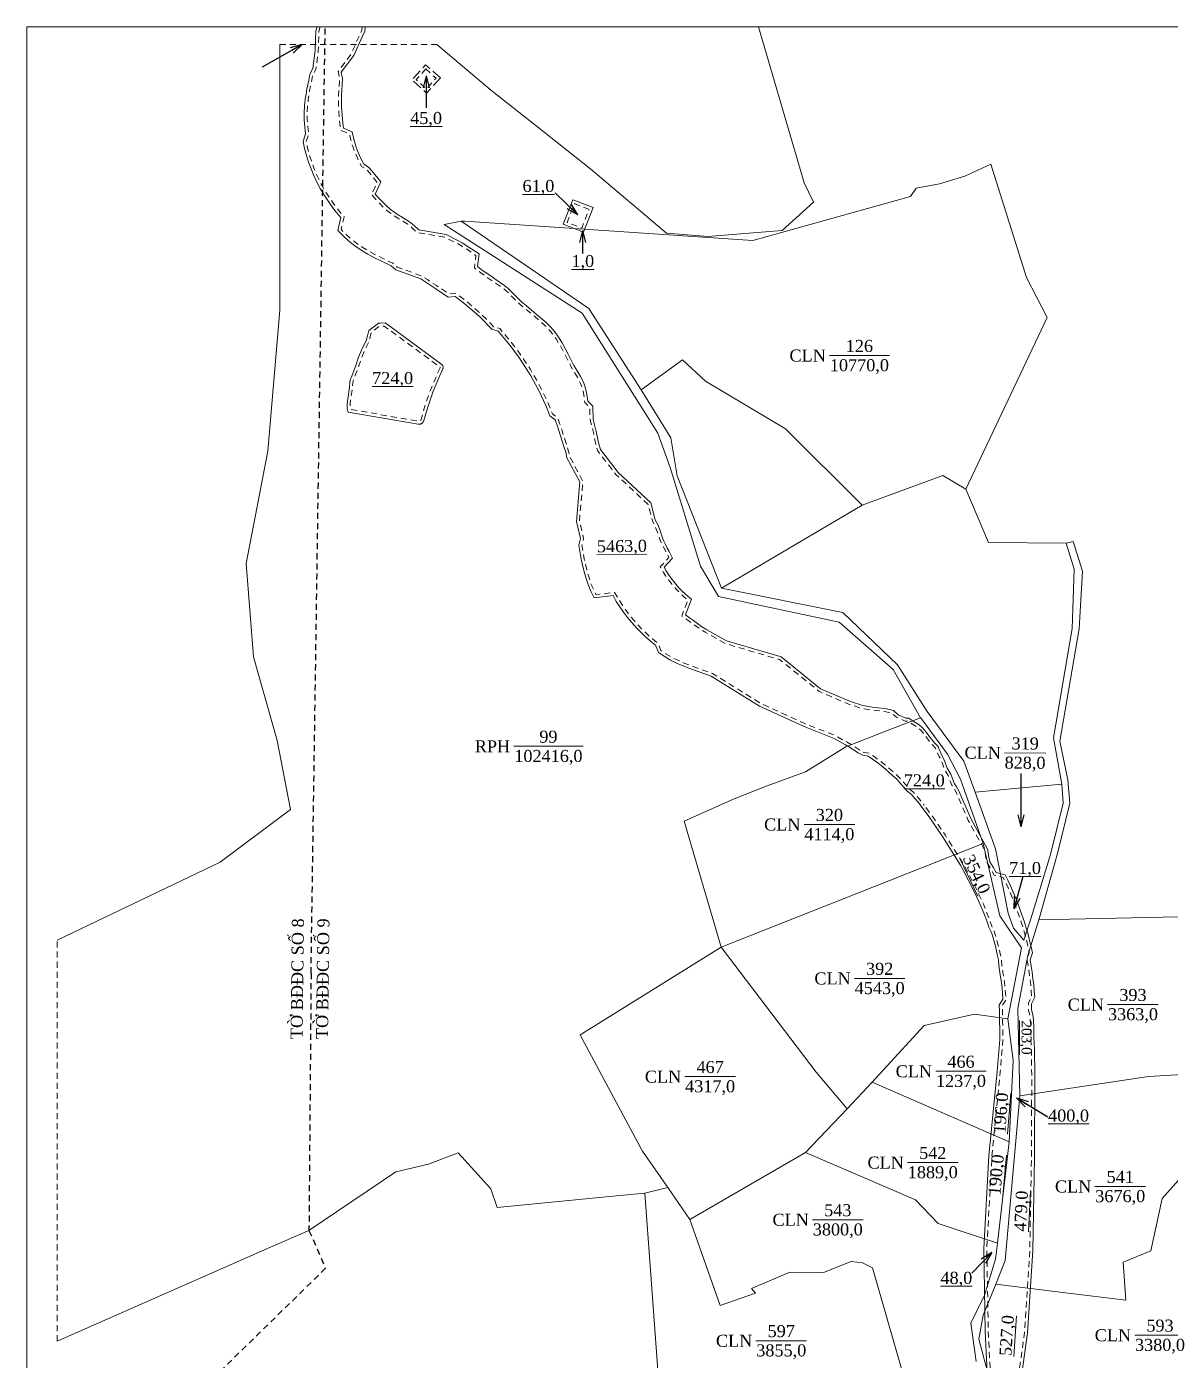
# Model space of a CAD drawing. Header units: metres. Extents: x 545919 to 546496, y 1842013 to 1842843.
# Drawn here: x 545919 to 546299, y 1842399.3 to 1842842.5 of the extents above; entities that cross this region are included whole.
import ezdxf
from ezdxf.enums import TextEntityAlignment as Align

# ---------------------------------------------------------------- set-up
doc = ezdxf.new("R2010")
doc.units = ezdxf.units.M
doc.header["$MEASUREMENT"] = 0
doc.linetypes.add('DGN Style 2', pattern=[3.355162, 2.013097, -1.342065])
doc.linetypes.add('DGN Style 3', pattern=[4.697227, 3.355162, -1.342065])
for name, color, linetype, lineweight in [('Level 1', 7, 'Continuous', 0), ('Level 10', 7, 'Continuous', 0), ('Level 13', 7, 'Continuous', 0), ('Level 14', 7, 'Continuous', 0), ('Level 2', 7, 'Continuous', 0), ('Level 30', 7, 'Continuous', 0), ('Level 34', 7, 'Continuous', 0), ('Level 4', 7, 'Continuous', 0), ('Level 5', 7, 'Continuous', 0), ('Level 6', 7, 'Continuous', 0), ('Level 62', 7, 'Continuous', 0)]:
    doc.layers.add(name, color=color, linetype=linetype, lineweight=lineweight)
doc.styles.add('Style-STANDARD', font='STANDARD.shx')
doc.styles.add('Style-Times New Roman', font='times.ttf')
doc.dimstyles.get("Standard").update_dxf_attribs({"dimtxt": 0.18, "dimasz": 0.18, "dimexe": 0.18, "dimexo": 0.0625, "dimgap": 0.09, "dimtad": 0, "dimtih": 1, "dimtoh": 1, "dimdec": 4, "dimzin": 0, "dimdsep": 46, "dimtxsty": 'Standard', "dimcen": 0.09, "dimadec": 0, "dimazin": 0, "dimtfac": 1, "dimtdec": 4, "dimtofl": 0, "dimtmove": 0, "dimatfit": 3, "dimfxl": 1, "dimtolj": 1, "dimtzin": 0, "dimarcsym": 0})

# ---------------------------------------------------------------- blocks, each defined once
blk = doc.blocks.new('N_THUA')
at = {"layer": 'Level 13', "color": 1, "linetype": 'Continuous', "lineweight": 0}
blk.add_line((-3.209443, 0), (6.752557, 0), dxfattribs=at)
at = {"layer": 'Level 13', "color": 5, "linetype": 'Continuous', "lineweight": 0, "style": 'Style-Times New Roman'}
blk.add_text('126', height=2, dxfattribs=at).set_placement((1.771557, 1.6), align=Align.MIDDLE_CENTER)
at = {"layer": 'Level 2', "color": 3, "linetype": 'Continuous', "lineweight": 0, "style": 'Style-Times New Roman'}
blk.add_text('CLN', height=2, dxfattribs=at).set_placement((-3.809443, 0), align=Align.MIDDLE_RIGHT)
at = {"layer": 'Level 4', "color": 1, "linetype": 'Continuous', "lineweight": 0, "style": 'Style-Times New Roman'}
blk.add_text('10770,0', height=2, dxfattribs=at).set_placement((1.771557, -1.6), align=Align.MIDDLE_CENTER)
blk = doc.blocks.new('N_THUA_1')
at = {"layer": 'Level 13', "color": 1, "linetype": 'Continuous', "lineweight": 0}
blk.add_line((-2.044529, 0), (6.365471, 0), dxfattribs=at)
at = {"layer": 'Level 13', "color": 5, "linetype": 'Continuous', "lineweight": 0, "style": 'Style-Times New Roman'}
blk.add_text('320', height=2, dxfattribs=at).set_placement((2.160471, 1.6), align=Align.MIDDLE_CENTER)
at = {"layer": 'Level 2', "color": 3, "linetype": 'Continuous', "lineweight": 0, "style": 'Style-Times New Roman'}
blk.add_text('CLN', height=2, dxfattribs=at).set_placement((-2.644529, 0), align=Align.MIDDLE_RIGHT)
at = {"layer": 'Level 4', "color": 1, "linetype": 'Continuous', "lineweight": 0, "style": 'Style-Times New Roman'}
blk.add_text('4114,0', height=2, dxfattribs=at).set_placement((2.160471, -1.6), align=Align.MIDDLE_CENTER)
blk = doc.blocks.new('N_THUA_2')
at = {"layer": 'Level 13', "color": 1, "linetype": 'Continuous', "lineweight": 0}
blk.add_line((-2.047505, 0), (6.362495, 0), dxfattribs=at)
at = {"layer": 'Level 13', "color": 5, "linetype": 'Continuous', "lineweight": 0, "style": 'Style-Times New Roman'}
blk.add_text('392', height=2, dxfattribs=at).set_placement((2.157495, 1.6), align=Align.MIDDLE_CENTER)
at = {"layer": 'Level 2', "color": 3, "linetype": 'Continuous', "lineweight": 0, "style": 'Style-Times New Roman'}
blk.add_text('CLN', height=2, dxfattribs=at).set_placement((-2.647505, 0), align=Align.MIDDLE_RIGHT)
at = {"layer": 'Level 4', "color": 1, "linetype": 'Continuous', "lineweight": 0, "style": 'Style-Times New Roman'}
blk.add_text('4543,0', height=2, dxfattribs=at).set_placement((2.157495, -1.6), align=Align.MIDDLE_CENTER)
blk = doc.blocks.new('N_THUA_3')
at = {"layer": 'Level 13', "color": 1, "linetype": 'Continuous', "lineweight": 0}
blk.add_line((-2.042545, 0), (6.367455, 0), dxfattribs=at)
at = {"layer": 'Level 13', "color": 5, "linetype": 'Continuous', "lineweight": 0, "style": 'Style-Times New Roman'}
blk.add_text('467', height=2, dxfattribs=at).set_placement((2.162455, 1.6), align=Align.MIDDLE_CENTER)
at = {"layer": 'Level 2', "color": 3, "linetype": 'Continuous', "lineweight": 0, "style": 'Style-Times New Roman'}
blk.add_text('CLN', height=2, dxfattribs=at).set_placement((-2.642545, 0), align=Align.MIDDLE_RIGHT)
at = {"layer": 'Level 4', "color": 1, "linetype": 'Continuous', "lineweight": 0, "style": 'Style-Times New Roman'}
blk.add_text('4317,0', height=2, dxfattribs=at).set_placement((2.162455, -1.6), align=Align.MIDDLE_CENTER)
blk = doc.blocks.new('N_THUA_4')
at = {"layer": 'Level 13', "color": 1, "linetype": 'Continuous', "lineweight": 0}
blk.add_line((-2.047505, 0), (6.362495, 0), dxfattribs=at)
at = {"layer": 'Level 13', "color": 5, "linetype": 'Continuous', "lineweight": 0, "style": 'Style-Times New Roman'}
blk.add_text('542', height=2, dxfattribs=at).set_placement((2.157495, 1.6), align=Align.MIDDLE_CENTER)
at = {"layer": 'Level 2', "color": 3, "linetype": 'Continuous', "lineweight": 0, "style": 'Style-Times New Roman'}
blk.add_text('CLN', height=2, dxfattribs=at).set_placement((-2.647505, 0), align=Align.MIDDLE_RIGHT)
at = {"layer": 'Level 4', "color": 1, "linetype": 'Continuous', "lineweight": 0, "style": 'Style-Times New Roman'}
blk.add_text('1889,0', height=2, dxfattribs=at).set_placement((2.157495, -1.6), align=Align.MIDDLE_CENTER)
blk = doc.blocks.new('N_THUA_5')
at = {"layer": 'Level 13', "color": 1, "linetype": 'Continuous', "lineweight": 0}
blk.add_line((-2.042545, 0), (6.367455, 0), dxfattribs=at)
at = {"layer": 'Level 13', "color": 5, "linetype": 'Continuous', "lineweight": 0, "style": 'Style-Times New Roman'}
blk.add_text('466', height=2, dxfattribs=at).set_placement((2.162455, 1.6), align=Align.MIDDLE_CENTER)
at = {"layer": 'Level 2', "color": 3, "linetype": 'Continuous', "lineweight": 0, "style": 'Style-Times New Roman'}
blk.add_text('CLN', height=2, dxfattribs=at).set_placement((-2.642545, 0), align=Align.MIDDLE_RIGHT)
at = {"layer": 'Level 4', "color": 1, "linetype": 'Continuous', "lineweight": 0, "style": 'Style-Times New Roman'}
blk.add_text('1237,0', height=2, dxfattribs=at).set_placement((2.162455, -1.6), align=Align.MIDDLE_CENTER)
blk = doc.blocks.new('N_THUA_6')
at = {"layer": 'Level 13', "color": 1, "linetype": 'Continuous', "lineweight": 0}
blk.add_line((-2.042545, 0), (6.367455, 0), dxfattribs=at)
at = {"layer": 'Level 13', "color": 5, "linetype": 'Continuous', "lineweight": 0, "style": 'Style-Times New Roman'}
blk.add_text('597', height=2, dxfattribs=at).set_placement((2.162455, 1.6), align=Align.MIDDLE_CENTER)
at = {"layer": 'Level 2', "color": 3, "linetype": 'Continuous', "lineweight": 0, "style": 'Style-Times New Roman'}
blk.add_text('CLN', height=2, dxfattribs=at).set_placement((-2.642545, 0), align=Align.MIDDLE_RIGHT)
at = {"layer": 'Level 4', "color": 1, "linetype": 'Continuous', "lineweight": 0, "style": 'Style-Times New Roman'}
blk.add_text('3855,0', height=2, dxfattribs=at).set_placement((2.162455, -1.6), align=Align.MIDDLE_CENTER)
blk = doc.blocks.new('N_THUA_7')
at = {"layer": 'Level 13', "color": 1, "linetype": 'Continuous', "lineweight": 0}
blk.add_line((-2.042545, 0), (6.367455, 0), dxfattribs=at)
at = {"layer": 'Level 13', "color": 5, "linetype": 'Continuous', "lineweight": 0, "style": 'Style-Times New Roman'}
blk.add_text('543', height=2, dxfattribs=at).set_placement((2.162455, 1.6), align=Align.MIDDLE_CENTER)
at = {"layer": 'Level 2', "color": 3, "linetype": 'Continuous', "lineweight": 0, "style": 'Style-Times New Roman'}
blk.add_text('CLN', height=2, dxfattribs=at).set_placement((-2.642545, 0), align=Align.MIDDLE_RIGHT)
at = {"layer": 'Level 4', "color": 1, "linetype": 'Continuous', "lineweight": 0, "style": 'Style-Times New Roman'}
blk.add_text('3800,0', height=2, dxfattribs=at).set_placement((2.162455, -1.6), align=Align.MIDDLE_CENTER)
blk = doc.blocks.new('N_THUA_8')
at = {"layer": 'Level 13', "color": 1, "linetype": 'Continuous', "lineweight": 0}
blk.add_line((-4.60653, 0), (6.90947, 0), dxfattribs=at)
at = {"layer": 'Level 13', "color": 5, "linetype": 'Continuous', "lineweight": 0, "style": 'Style-Times New Roman'}
blk.add_text('99', height=2, dxfattribs=at).set_placement((1.15147, 1.6), align=Align.MIDDLE_CENTER)
at = {"layer": 'Level 2', "color": 3, "linetype": 'Continuous', "lineweight": 0, "style": 'Style-Times New Roman'}
blk.add_text('RPH', height=2, dxfattribs=at).set_placement((-5.20653, 0), align=Align.MIDDLE_RIGHT)
at = {"layer": 'Level 4', "color": 1, "linetype": 'Continuous', "lineweight": 0, "style": 'Style-Times New Roman'}
blk.add_text('102416,0', height=2, dxfattribs=at).set_placement((1.15147, -1.6), align=Align.MIDDLE_CENTER)
blk = doc.blocks.new('N_THUA_12')
at = {"layer": 'Level 13', "color": 1, "linetype": 'Continuous', "lineweight": 0}
blk.add_line((-2.042545, 0), (6.367455, 0), dxfattribs=at)
at = {"layer": 'Level 13', "color": 5, "linetype": 'Continuous', "lineweight": 0, "style": 'Style-Times New Roman'}
blk.add_text('593', height=2, dxfattribs=at).set_placement((2.162455, 1.6), align=Align.MIDDLE_CENTER)
at = {"layer": 'Level 2', "color": 3, "linetype": 'Continuous', "lineweight": 0, "style": 'Style-Times New Roman'}
blk.add_text('CLN', height=2, dxfattribs=at).set_placement((-2.642545, 0), align=Align.MIDDLE_RIGHT)
at = {"layer": 'Level 4', "color": 1, "linetype": 'Continuous', "lineweight": 0, "style": 'Style-Times New Roman'}
blk.add_text('3380,0', height=2, dxfattribs=at).set_placement((2.162455, -1.6), align=Align.MIDDLE_CENTER)
blk = doc.blocks.new('N_THUA_13')
at = {"layer": 'Level 13', "color": 1, "linetype": 'Continuous', "lineweight": 0}
blk.add_line((-2.138268, 0), (6.271732, 0), dxfattribs=at)
at = {"layer": 'Level 13', "color": 5, "linetype": 'Continuous', "lineweight": 0, "style": 'Style-Times New Roman'}
blk.add_text('541', height=2, dxfattribs=at).set_placement((2.066732, 1.6), align=Align.MIDDLE_CENTER)
at = {"layer": 'Level 2', "color": 3, "linetype": 'Continuous', "lineweight": 0, "style": 'Style-Times New Roman'}
blk.add_text('CLN', height=2, dxfattribs=at).set_placement((-2.738268, 0), align=Align.MIDDLE_RIGHT)
at = {"layer": 'Level 4', "color": 1, "linetype": 'Continuous', "lineweight": 0, "style": 'Style-Times New Roman'}
blk.add_text('3676,0', height=2, dxfattribs=at).set_placement((2.066732, -1.6), align=Align.MIDDLE_CENTER)
blk = doc.blocks.new('N_THUA_14')
at = {"layer": 'Level 13', "color": 1, "linetype": 'Continuous', "lineweight": 0}
blk.add_line((-2.042545, 0), (6.367455, 0), dxfattribs=at)
at = {"layer": 'Level 13', "color": 5, "linetype": 'Continuous', "lineweight": 0, "style": 'Style-Times New Roman'}
blk.add_text('393', height=2, dxfattribs=at).set_placement((2.162455, 1.6), align=Align.MIDDLE_CENTER)
at = {"layer": 'Level 2', "color": 3, "linetype": 'Continuous', "lineweight": 0, "style": 'Style-Times New Roman'}
blk.add_text('CLN', height=2, dxfattribs=at).set_placement((-2.642545, 0), align=Align.MIDDLE_RIGHT)
at = {"layer": 'Level 4', "color": 1, "linetype": 'Continuous', "lineweight": 0, "style": 'Style-Times New Roman'}
blk.add_text('3363,0', height=2, dxfattribs=at).set_placement((2.162455, -1.6), align=Align.MIDDLE_CENTER)
blk = doc.blocks.new('N_THUA_15')
at = {"layer": 'Level 13', "color": 1, "linetype": 'Continuous', "lineweight": 0}
blk.add_line((-0.872776, 0), (5.983224, 0), dxfattribs=at)
at = {"layer": 'Level 13', "color": 5, "linetype": 'Continuous', "lineweight": 0, "style": 'Style-Times New Roman'}
blk.add_text('319', height=2, dxfattribs=at).set_placement((2.555224, 1.6), align=Align.MIDDLE_CENTER)
at = {"layer": 'Level 2', "color": 3, "linetype": 'Continuous', "lineweight": 0, "style": 'Style-Times New Roman'}
blk.add_text('CLN', height=2, dxfattribs=at).set_placement((-1.472776, 0), align=Align.MIDDLE_RIGHT)
at = {"layer": 'Level 4', "color": 1, "linetype": 'Continuous', "lineweight": 0, "style": 'Style-Times New Roman'}
blk.add_text('828,0', height=2, dxfattribs=at).set_placement((2.555224, -1.6), align=Align.MIDDLE_CENTER)
blk = doc.blocks.new('TerminatorOpen_0.5')
at = {"color": 0, "linetype": 'ByBlock', "lineweight": -2}
for q in [(-1, 0.25), (-1, 0), (-1, -0.25)]:
    blk.add_line((0, 0), q, dxfattribs=at)

msp = doc.modelspace()

# ---------------------------------------------------------------- linework, layer by layer
at = {"layer": 'Level 10', "color": 7, "lineweight": 0}
for p, q in [((546149.81, 1842655.88), (546196.53, 1842683.5)), ((546234.09, 1842588.15), (546262.94, 1842590.79)), ((546149.76, 1842536.61), (546236.78, 1842571.03)), ((546191.56, 1842482.85), (546199.96, 1842491.67)), ((546199.96, 1842491.67), (546245.46, 1842471.83)), ((546177.71, 1842468.32), (546191.56, 1842482.85)), ((546139.31, 1842446.06), (546177.71, 1842468.32)), ((546124.36, 1842454.78), (546131.96, 1842456.71)), ((546131.96, 1842456.71), (546139.31, 1842446.06))]:
    msp.add_line(p, q, dxfattribs=at)
at = {"layer": 'Level 10', "color": 30, "lineweight": 0}
msp.add_line((546241.59, 1842438.15), (546245.46, 1842471.83), dxfattribs=at)
at = {"layer": 'Level 10', "color": 7, "lineweight": 0, "flags": 128}
for points in [[(546087.66, 1842809.98), (546106.46, 1842795.16), (546131.59, 1842773.93), (546145.27, 1842772.78), (546170, 1842774.82), (546180.45, 1842784.21), (546177.34, 1842790.63), (546162.11166, 1842842.536949)], [(545929.062942, 1842538.904458), (545983.24, 1842564.83), (546006.65, 1842582.31), (546002.26, 1842605.24), (545994.32, 1842633.06), (545991.94, 1842664.06), (545999.09, 1842701.41), (546003.06, 1842748.31), (546003.06, 1842836.65275)], [(546055.268854, 1842836.65275), (546073.6, 1842821.06), (546087.66, 1842809.98)], [(546231.01, 1842688.77), (546258.04, 1842745.83), (546251.24, 1842759.16), (546239.33, 1842796.8), (546230.73, 1842792.9), (546222.25, 1842790.26), (546214.49, 1842788.85)], [(546063.39, 1842777.92), (546064.5794, 1842777.8401), (546160.28, 1842771.41), (546212.69, 1842786.13), (546214.49, 1842788.85)], [(546123.14, 1842721.8), (546136.93, 1842731.84), (546144.57, 1842724.72), (546171.1, 1842708.85), (546196.53, 1842683.5)], [(546196.53, 1842683.5), (546223.35, 1842693.32), (546231.01, 1842688.77)], [(546231.01, 1842688.77), (546238.53, 1842671.12), (546264.42, 1842670.82)], [(546149.76, 1842536.61), (546137.4003, 1842578.4988), (546137.4, 1842578.5), (546137.4271, 1842578.512), (546154.1, 1842585.88), (546164.97, 1842590.16), (546177.79, 1842594.82), (546191.11, 1842603.2), (546205.1696, 1842608.6545), (546216.01, 1842612.86)], [(546255.29, 1842545.66), (546301.68, 1842546.68), (546313.11, 1842545.78)], [(546131.96, 1842456.71), (546123.6101, 1842468.8183), (546123.14, 1842469.5), (546122.1275, 1842471.3894), (546104.1665, 1842504.9059), (546102.83, 1842507.4), (546105.7858, 1842509.2397), (546149.76, 1842536.61)], [(546149.76, 1842536.61), (546181.27, 1842495.06), (546191.56, 1842482.85)], [(546199.96, 1842491.67), (546217.15, 1842510.49), (546233.95, 1842514.35), (546245, 1842512.76)], [(546249, 1842487.2), (546291.74, 1842493.54), (546302.97, 1842494.3)], [(545929.062942, 1842405.609452), (546000, 1842436.81), (546012.77, 1842442.43), (546041.64, 1842461.89), (546052.54, 1842464.5), (546062.38, 1842468.26), (546073.25, 1842456.26), (546075.26, 1842450.05), (546112.67, 1842453.71), (546124.36, 1842454.78)], [(546177.71, 1842468.32), (546214.35, 1842452.57), (546221.83, 1842444.76), (546241.59, 1842438.15)], [(546240.96, 1842424.62), (546264.17, 1842421.67), (546284.14, 1842419.28), (546283.3, 1842431.84), (546292.47, 1842435.68), (546296.23, 1842453.08), (546306.22, 1842464.18), (546311.66, 1842465.57)], [(546124.36, 1842454.78), (546129.81, 1842380.93), (546154.87, 1842384.41), (546175.09, 1842392.37), (546184.72, 1842384.73), (546193.4304, 1842371.5322), (546193.61, 1842371.26)], [(546139.31, 1842446.06), (546149.37, 1842417.51), (546161.11, 1842421.63), (546159.8, 1842423.1), (546172.6, 1842428.55), (546183.78, 1842428.48), (546192.96, 1842432.07), (546196.68, 1842431.62), (546200.03, 1842429.97), (546209.51, 1842396.89), (546210.7, 1842390.65), (546213.46, 1842386.63)]]:
    msp.add_lwpolyline(points, dxfattribs=at)
at = {"layer": 'Level 10', "color": 30, "lineweight": 0, "flags": 128}
for points in [[(546063.39, 1842777.92), (546057.67, 1842776.79), (546103.6, 1842747.28), (546128.73, 1842707.4), (546132.79, 1842696), (546142.86, 1842663.23), (546148.88, 1842653.1), (546188.89, 1842644.61), (546206.92, 1842628.83), (546216.01, 1842612.86)], [(546063.39, 1842777.92), (546063.6822, 1842777.7198), (546105.81, 1842748.86), (546123.14, 1842721.8)], [(546123.14, 1842721.8), (546132.98, 1842705.88), (546135.14, 1842693.24), (546149.81, 1842655.88)], [(546264.42, 1842670.82), (546267.07, 1842662.21), (546266.31, 1842642.46), (546260.19, 1842606.19), (546262.94, 1842590.79)], [(546264.42, 1842670.82), (546266.74, 1842671.37), (546269.78, 1842661.58), (546268.68, 1842642.34), (546262.23, 1842605.02), (546264.95, 1842592.16)], [(546149.81, 1842655.88), (546190.17, 1842647.84), (546208.34, 1842630.37), (546218.22, 1842614.92), (546230.31, 1842598.41), (546234.09, 1842588.15)], [(546216.01, 1842612.86), (546216.2654, 1842612.5126), (546224.89, 1842600.78), (546229.25, 1842592.39), (546236.78, 1842571.03)], [(546262.94, 1842590.79), (546263.33, 1842584.39), (546259.12, 1842567.39), (546252.68, 1842546.05), (546250.34, 1842538.87), (546246.85, 1842542.94), (546245.09, 1842547.85), (546240.85, 1842569.29), (546234.09, 1842588.15)], [(546255.29, 1842545.66), (546261.44, 1842567.7), (546265.54, 1842584.44), (546264.95, 1842592.16)], [(546245, 1842512.76), (546249.5, 1842536.4), (546242.29, 1842546.94), (546236.78, 1842571.03)], [(546249, 1842487.2), (546248.32, 1842516.22), (546251.68, 1842533.76), (546255.29, 1842545.66)], [(546245.46, 1842471.83), (546246.79, 1842498.95), (546245, 1842512.76)], [(546240.96, 1842424.62), (546244.13, 1842432.46), (546249, 1842487.2)], [(546234.49, 1842398.89), (546232.65, 1842411.56), (546237.21, 1842420.95), (546240.85, 1842432.86), (546241.59, 1842438.15)], [(546240.96, 1842424.62), (546236.8, 1842414.31), (546235.33, 1842406.32), (546239.0486, 1842392.5197), (546243.57, 1842375.74)]]:
    msp.add_lwpolyline(points, dxfattribs=at)
at = {"layer": 'Level 14', "color": 3, "linetype": 'DGN Style 2', "lineweight": 0, "flags": 128}
for points in [[(546003.06, 1842836.65275), (546055.268854, 1842836.65275)], [(545929.062942, 1842405.609452), (545929.062942, 1842538.904458)]]:
    msp.add_lwpolyline(points, dxfattribs=at)
at = {"layer": 'Level 30', "color": 5, "linetype": 'Continuous', "lineweight": 0, "flags": 128}
for points in [[(546015.502458, 1842842.536949), (546015.1078, 1842841.1484), (546014.8741, 1842834.6432), (546014.0986, 1842828.6235), (546013.0679, 1842826.7397), (546012.6803, 1842824.7731), (546012.2927, 1842822.8064), (546012.0037, 1842821.3402), (546011.8985, 1842820.7629), (546011.5482, 1842818.4795), (546011.2994, 1842816.1769), (546011.1531, 1842813.8596), (546011.1772, 1842811.5363), (546011.3706, 1842809.2204), (546011.6666, 1842806.9154), (546010.8121, 1842804.3792), (546011.3238, 1842802.0541), (546011.9382, 1842799.7541), (546012.6543, 1842797.4836), (546013.4705, 1842795.2472), (546014.3853, 1842793.0492), (546015.3968, 1842790.8941), (546016.5031, 1842788.7861), (546017.7019, 1842786.7293), (546018.991, 1842784.7277), (546020.3677, 1842782.7855), (546021.8293, 1842780.9063), (546023.373, 1842779.0939), (546022.3253, 1842774.7511), (546024.1419, 1842772.9669), (546026.0361, 1842771.2651), (546028.0451, 1842769.7015), (546030.1581, 1842768.2848), (546032.327, 1842766.9667), (546034.5472, 1842765.7494), (546036.4606, 1842764.8014), (546040.0629, 1842763.0422), (546041.6153, 1842761.7289), (546049.9021, 1842758.7341), (546051.5693, 1842757.6468), (546051.5789, 1842757.6404), (546054.5454, 1842755.6259), (546056.05, 1842754.6594), (546057.5349, 1842753.663), (546058.9997, 1842752.6371), (546061.3979, 1842752.8612), (546062.8458, 1842751.7583), (546064.2714, 1842750.6266), (546065.674, 1842749.4666), (546067.0532, 1842748.2788), (546068.4084, 1842747.0636), (546069.739, 1842745.8216), (546071.0445, 1842744.5532), (546072.3243, 1842743.259), (546073.5781, 1842741.9395), (546075.607, 1842741.3124), (546076.8211, 1842739.9276), (546078.0073, 1842738.5188), (546079.1651, 1842737.0865), (546080.294, 1842735.6314), (546081.3936, 1842734.154), (546082.4634, 1842732.6549), (546083.503, 1842731.1347), (546084.5231, 1842729.601), (546085.5012, 1842728.0403), (546086.448, 1842726.4602), (546087.3629, 1842724.8616), (546088.0434, 1842723.6223), (546089.096, 1842721.611), (546089.9134, 1842719.9603), (546090.6977, 1842718.2937), (546091.4485, 1842716.6117), (546092.1654, 1842714.915), (546092.8483, 1842713.2043), (546094.5831, 1842711.8766), (546095.2048, 1842710.1182), (546095.7912, 1842708.3476), (546096.342, 1842706.5658), (546097.5024, 1842703.0131), (546098.0912, 1842701.1326), (546098.4928, 1842699.1715), (546102.7464, 1842691.2079), (546101.6385, 1842678.0704), (546102.9988, 1842672.4334), (546102.4143, 1842670.2259), (546103.2675, 1842665.4901), (546103.5562, 1842664.076), (546104.1144, 1842661.729), (546104.7678, 1842659.4013), (546105.5156, 1842657.0965), (546106.4601, 1842654.8656), (546107.5113, 1842652.6827), (546113.7959, 1842653.4143), (546114.8993, 1842651.5259), (546116.0773, 1842649.6831), (546117.3281, 1842647.8889), (546118.6496, 1842646.1462), (546120.0397, 1842644.4577), (546121.4963, 1842642.8261), (546123.017, 1842641.2541), (546124.5992, 1842639.7441), (546126.2407, 1842638.2987), (546127.9386, 1842636.92), (546128.921, 1842634.5374), (546130.7672, 1842633.2689), (546132.697, 1842632.1324), (546134.7005, 1842631.1337), (546136.7376, 1842630.2185), (546138.8048, 1842629.3876), (546139.3259, 1842629.1933), (546146.3985, 1842626.6481), (546162.4568, 1842616.7242), (546177.2866, 1842609.9069), (546187.3181, 1842605.9528), (546191.0768, 1842603.8421), (546192.3535, 1842603.0745), (546195.2672, 1842601.2108), (546196.7533, 1842600.3523), (546198.6054, 1842600.0565), (546200.0513, 1842599.0873), (546201.464, 1842598.0706), (546202.842, 1842597.0073), (546204.1839, 1842595.8986), (546205.488, 1842594.7459), (546206.753, 1842593.5503), (546208.0775, 1842592.409), (546209.2632, 1842591.1285), (546210.4056, 1842589.8091), (546211.5033, 1842588.4524), (546212.9316, 1842587.3345), (546214.1109, 1842586.0074), (546215.249, 1842584.6361), (546215.802, 1842583.9344), (546215.8021, 1842583.9344), (546216.4075, 1842583.1323), (546218.8295, 1842579.9238), (546223.2757, 1842573.366), (546229.2793, 1842563.78), (546230.2094, 1842562.0315), (546231.068, 1842560.3511), (546232.8269, 1842557.0233), (546234.4907, 1842553.6493), (546235.2799, 1842551.942), (546236.0347, 1842550.2193), (546236.755, 1842548.4819), (546237.4403, 1842546.7303), (546238.0906, 1842544.9655), (546238.7053, 1842543.1879), (546239.532, 1842541.4759), (546240.0767, 1842539.6702), (546240.838, 1842536.8949), (546241.4927, 1842534.193), (546241.8913, 1842532.3495), (546241.9748, 1842530.447), (546242.4836, 1842527.4226), (546242.8343, 1842524.8726), (546243.0463, 1842523.0042), (546243.2209, 1842521.1319), (546243.358, 1842519.2566), (546242.1201, 1842517.3213), (546242.1813, 1842515.4687), (546242.2495, 1842511.7608), (546242.3238, 1842509.4374), (546242.3766, 1842505.9321), (546241.4569, 1842495.227), (546238.7018, 1842467.1921), (546237.0079, 1842436.4484), (546237.474, 1842408.9764), (546238.6079, 1842385.9111)], [(546031.492001, 1842842.536949), (546031.329, 1842841.0767), (546030.4349, 1842839.1753), (546027.6827, 1842832.9943), (546023.526, 1842827.4099), (546023.9338, 1842825.3409), (546023.8107, 1842823.3402), (546023.6876, 1842821.3396), (546023.5958, 1842819.8479), (546023.5741, 1842819.3939), (546023.5391, 1842817.6113), (546023.5836, 1842815.8349), (546023.9878, 1842810.5565), (546024.212, 1842808.8108), (546027.0903, 1842807.584), (546027.4435, 1842805.979), (546027.8676, 1842804.3913), (546028.3619, 1842802.8239), (546028.9254, 1842801.2801), (546029.5568, 1842799.7629), (546030.2535, 1842798.2785), (546031.0188, 1842796.82), (546032.5927, 1842795.8578), (546033.6569, 1842794.6409), (546036.6436, 1842790.9156), (546034.7897, 1842786.8901), (546035.9885, 1842785.5771), (546037.2202, 1842784.2838), (546038.4838, 1842783.0056), (546039.8343, 1842781.8144), (546041.2807, 1842780.7408), (546042.7772, 1842779.7328), (546043.1713, 1842779.513), (546044.4601, 1842778.7452), (546046.1524, 1842777.676), (546047.7734, 1842776.4824), (546049.2277, 1842774.9982), (546058.3567, 1842773.4713), (546062.0504, 1842771.5908), (546063.918, 1842770.543), (546065.719, 1842769.3861), (546069.2897, 1842767.0211), (546068.8066, 1842762.7916), (546070.4516, 1842761.5385), (546072.1498, 1842760.3496), (546077.2398, 1842756.8521), (546077.3093, 1842756.7926), (546078.9793, 1842755.5246), (546081.9121, 1842752.5525), (546083.4213, 1842751.106), (546085.0303, 1842749.7425), (546088.3179, 1842747.0253), (546091.5878, 1842744.2137), (546093.1348, 1842742.7114), (546094.4848, 1842741.0536), (546095.7226, 1842739.3131), (546096.8579, 1842737.5041), (546098.8652, 1842733.7326), (546100.5908, 1842730.3871), (546100.8181, 1842729.9479), (546101.8737, 1842728.0987), (546102.9932, 1842726.2756), (546103.947, 1842724.3672), (546104.705, 1842722.3705), (546105.1464, 1842720.2481), (546105.3875, 1842718.0652), (546107.0801, 1842716.4357), (546107.1702, 1842711.9904), (546108.2489, 1842707.9238), (546108.7788, 1842705.3488), (546109.0592, 1842703.8728), (546109.6271, 1842701.9531), (546115.4988, 1842694.3938), (546126.3656, 1842684.248), (546127.8389, 1842678.6392), (546128.75, 1842676.8053), (546129.4288, 1842674.9134), (546130.3796, 1842672.2635), (546130.6907, 1842671.5504), (546131.2459, 1842670.3838), (546131.8447, 1842669.248), (546132.4856, 1842668.1445), (546133.5569, 1842665.8734), (546130.7489, 1842662.8702), (546131.4606, 1842661.6522), (546132.2204, 1842660.4636), (546133.0272, 1842659.3063), (546133.8796, 1842658.1822), (546134.6165, 1842657.2808), (546134.6165, 1842657.2807), (546135.7157, 1842656.0408), (546136.6966, 1842655.0268), (546137.7171, 1842654.0529), (546138.7759, 1842653.1205), (546139.871, 1842652.2313), (546137.8607, 1842647.0066), (546139.2011, 1842646.0857), (546140.5257, 1842645.1334), (546141.8426, 1842644.1452), (546143.205, 1842643.2067), (546144.6112, 1842642.32), (546144.9693, 1842642.1067), (546151.5414, 1842638.4161), (546169.6177, 1842633.11), (546182.7799, 1842622.4767), (546192.6825, 1842618.2277), (546196.7847, 1842616.903), (546200.5735, 1842616.2852), (546204.2565, 1842615.927), (546206.9612, 1842615.2364), (546208.5637, 1842613.8437), (546211.1008, 1842612.7237), (546212.1401, 1842612.6572), (546213.826, 1842611.5138), (546215.1384, 1842610.7373), (546216.1714, 1842609.925), (546216.7406, 1842609.4223), (546217.7764, 1842608.1899), (546219.1903, 1842606.2782), (546220.6669, 1842604.4615), (546221.8142, 1842603.2653), (546222.1083, 1842602.6302), (546223.0735, 1842600.4133), (546224.0938, 1842598.297), (546224.8428, 1842596.0242), (546226.0262, 1842594.1058), (546226.8056, 1842591.9399), (546227.2806, 1842590.9238), (546227.826, 1842590.0851), (546228.8274, 1842588.3533), (546229.5582, 1842586.4567), (546232.7553, 1842579.1382), (546238.1928, 1842569.2076), (546238.5057, 1842567.5205), (546238.5472, 1842567.0633), (546239.0487, 1842564.9522), (546240.1183, 1842563.1819), (546241.0969, 1842561.3602), (546244.1465, 1842560.5713), (546245.0722, 1842558.6695), (546245.9596, 1842556.7496), (546246.8085, 1842554.8123), (546247.6185, 1842552.8585), (546248.3892, 1842550.8889), (546249.1204, 1842548.9042), (546250.5162, 1842544.9096), (546251.1274, 1842542.8836), (546251.6979, 1842540.8458), (546252.2276, 1842538.797), (546252.7162, 1842536.7379), (546253.1635, 1842534.6696), (546252.378, 1842532.3722), (546252.7381, 1842530.3115), (546253.0569, 1842528.2439), (546253.3343, 1842526.1704), (546253.5701, 1842524.0918), (546253.7644, 1842522.0089), (546253.9169, 1842519.9225), (546252.829, 1842517.7819), (546252.8972, 1842515.7151), (546253.35, 1842513.6486), (546253.6281, 1842510.1994), (546253.6521, 1842508.8358), (546253.638, 1842506.697), (546253.8112, 1842502.6973), (546253.926, 1842494.0379), (546253.8387, 1842466.5557), (546253.2765, 1842435.7645), (546251.5036, 1842408.3866), (546249.1112, 1842390.8289)], [(546107.1486, 1842782.3825), (546103.9748, 1842774.282), (546097.271, 1842776.9086), (546100.4447, 1842785.009), (546107.1486, 1842782.3825)], [(546057.3372, 1842729.2486), (546057.3339, 1842729.3324), (546057.3115, 1842729.4981), (546057.269, 1842729.6589), (546057.2073, 1842729.8122), (546057.1279, 1842729.9557), (546057.0326, 1842730.0872), (546056.9233, 1842730.205), (546056.8024, 1842730.3076), (546056.672, 1842730.3942), (546056.5345, 1842730.464), (546039.6037, 1842742.9659), (546038.0832, 1842744.0441), (546036.3775, 1842744.0286), (546036.0244, 1842743.9725), (546035.8945, 1842743.942), (546035.3453, 1842743.5959), (546032.6333, 1842741.5962), (546032.1903, 1842739.8263), (546031.9052, 1842738.5574), (546031.8728, 1842738.4577), (546030.2325, 1842734.9624), (546029.2684, 1842732.7039), (546028.228, 1842729.5658), (546026.7415, 1842725.7616), (546026.6092, 1842725.3784), (546026.4047, 1842724.3988), (546026.2034, 1842722.6072), (546025.4147, 1842717.1623), (546025.4143, 1842717.0609), (546025.4962, 1842715.5252), (546025.8204, 1842714.4555), (546049.0372, 1842710.405), (546049.1591, 1842710.3948), (546049.2824, 1842710.3926), (546049.4064, 1842710.3987), (546049.5306, 1842710.413), (546049.6544, 1842710.4358), (546049.777, 1842710.4671), (546049.8977, 1842710.5069), (546050.0161, 1842710.5549), (546050.1326, 1842710.6147), (546050.2449, 1842710.6828), (546050.3523, 1842710.7588), (546050.4541, 1842710.8423), (546050.5497, 1842710.9329), (546050.6387, 1842711.0301), (546050.7205, 1842711.1333), (546050.7976, 1842711.2583), (546050.8645, 1842711.3883), (546050.9207, 1842711.5226), (546050.9661, 1842711.66), (546052.1028, 1842715.7671), (546054.0658, 1842721.4062), (546056.2694, 1842726.6085), (546057.248, 1842728.7556), (546057.2983, 1842728.9157), (546057.3282, 1842729.081), (546057.3372, 1842729.2486)]]:
    msp.add_lwpolyline(points, dxfattribs=at)
at = {"layer": 'Level 30', "color": 5, "linetype": 'DGN Style 3', "lineweight": 13, "flags": 128}
msp.add_lwpolyline([(546056.4225, 1842825.4882), (546051.8729, 1842820.4344), (546046.9677, 1842824.8502), (546051.5173, 1842829.9041), (546056.4225, 1842825.4882)], dxfattribs=at)
at = {"layer": 'Level 34', "color": 2, "linetype": 'DGN Style 2', "lineweight": 30}
for p, q in [((546013.47, 1842527.94), (546018.163539, 1842842.536949)), ((546013.47, 1842527.94), (546012.77, 1842442.43)), ((546012.77, 1842442.43), (546018.3, 1842429.85)), ((546018.3, 1842429.85), (545970.82, 1842383.39))]:
    msp.add_line(p, q, dxfattribs=at)
at = {"layer": 'Level 6', "color": 2, "linetype": 'DGN Style 2', "lineweight": 0, "flags": 128}
for points in [[(546016.542065, 1842842.536949), (546016.102808, 1842840.991484), (546015.871799, 1842834.561189), (546015.066326, 1842828.308828), (546014.019202, 1842826.39501), (546012.986213, 1842821.153867), (546012.884811, 1842820.597411), (546012.540018, 1842818.349904), (546012.296008, 1842816.09164), (546012.153427, 1842813.833247), (546012.176768, 1842811.583159), (546012.365283, 1842809.325747), (546012.687788, 1842806.814353), (546011.848398, 1842804.323002), (546012.295655, 1842802.290724), (546012.898582, 1842800.033673), (546013.601309, 1842797.805574), (546014.402272, 1842795.610924), (546015.299992, 1842793.453963), (546016.292601, 1842791.339111), (546017.378246, 1842789.270469), (546018.554666, 1842787.252066), (546019.819689, 1842785.287851), (546021.170688, 1842783.381909), (546022.605001, 1842781.537792), (546024.464569, 1842779.354543), (546023.43031, 1842775.067457), (546024.826755, 1842773.695918), (546026.678156, 1842772.03257), (546028.631373, 1842770.512386), (546030.696481, 1842769.127796), (546032.827301, 1842767.832838), (546035.009756, 1842766.636233), (546036.901991, 1842765.69872), (546040.61366, 1842763.886109), (546042.124067, 1842762.608334), (546050.351142, 1842759.635118), (546052.119797, 1842758.481652), (546052.137156, 1842758.47008), (546055.096617, 1842756.46036), (546056.598887, 1842755.495356), (546058.100389, 1842754.487816), (546059.272447, 1842753.666943), (546061.693412, 1842753.893171), (546063.459712, 1842752.547738), (546064.900996, 1842751.403587), (546066.319008, 1842750.230841), (546067.713354, 1842749.029997), (546069.083444, 1842747.801445), (546070.428665, 1842746.545798), (546071.748517, 1842745.263453), (546073.042359, 1842743.955054), (546074.123039, 1842742.817745), (546076.172493, 1842742.184292), (546077.579618, 1842740.579329), (546078.778699, 1842739.15523), (546079.949074, 1842737.707374), (546081.090228, 1842736.236479), (546082.201773, 1842734.743031), (546083.283197, 1842733.227642), (546084.332077, 1842731.693871), (546085.36325, 1842730.143524), (546086.353856, 1842728.562868), (546087.31094, 1842726.965606), (546088.235198, 1842725.350654), (546088.924763, 1842724.094845), (546089.987186, 1842722.064777), (546090.81397, 1842720.395124), (546091.606777, 1842718.710449), (546092.365745, 1842717.010149), (546093.090434, 1842715.295015), (546093.674878, 1842713.830952), (546095.42685, 1842712.49011), (546096.150945, 1842710.442099), (546096.743638, 1842708.652496), (546097.295046, 1842706.868729), (546098.454883, 1842703.317755), (546099.060684, 1842701.382955), (546099.443318, 1842699.514469), (546103.767698, 1842691.418356), (546102.648564, 1842678.147647), (546104.030249, 1842672.422028), (546103.437834, 1842670.184633), (546104.249604, 1842665.678794), (546104.532778, 1842664.291762), (546105.082616, 1842661.979922), (546105.725171, 1842659.690854), (546106.453392, 1842657.446401), (546107.371553, 1842655.277712), (546108.103215, 1842653.758359), (546114.329545, 1842654.483175), (546115.752628, 1842652.047658), (546116.90908, 1842650.238565), (546118.136997, 1842648.477191), (546119.434333, 1842646.766357), (546120.799007, 1842645.10874), (546122.228952, 1842643.506998), (546123.721854, 1842641.963734), (546125.275103, 1842640.481363), (546126.886565, 1842639.062413), (546128.76623, 1842637.536119), (546129.73222, 1842635.193318), (546131.304732, 1842634.112865), (546133.174372, 1842633.011794), (546135.128638, 1842632.037637), (546137.129134, 1842631.138882), (546139.166015, 1842630.320168), (546139.6699, 1842630.132287), (546146.83537, 1842627.553666), (546162.930272, 1842617.607146), (546177.679097, 1842610.827071), (546187.748262, 1842606.858124), (546191.579364, 1842604.706767), (546192.880656, 1842603.924381), (546195.786992, 1842602.065392), (546197.0935, 1842601.31064), (546198.979865, 1842601.009367), (546200.621923, 1842599.908681), (546202.061685, 1842598.872504), (546203.466094, 1842597.788827), (546204.833688, 1842596.658898), (546206.16277, 1842595.484116), (546207.423185, 1842594.29285), (546208.77296, 1842593.129771), (546210.008278, 1842591.795686), (546211.172515, 1842590.451066), (546212.209185, 1842589.169795), (546213.619091, 1842588.066292), (546214.869621, 1842586.659035), (546216.026582, 1842585.265009), (546216.28713, 1842584.9344), (546216.300198, 1842584.9344), (546217.205669, 1842583.734733)], [(546030.48579, 1842842.536949), (546030.353553, 1842841.352298), (546029.525566, 1842839.591494), (546026.814291, 1842833.502405), (546022.459158, 1842827.651417), (546022.927781, 1842825.273825), (546022.597267, 1842819.902482), (546022.574569, 1842819.427593), (546022.538854, 1842817.608592), (546022.584557, 1842815.784169), (546022.992678, 1842810.454565), (546023.293095, 1842808.115414), (546026.22437, 1842806.866035), (546026.471642, 1842805.742389), (546026.907212, 1842804.111747), (546027.414892, 1842802.501919), (546027.993631, 1842800.916371), (546028.642101, 1842799.358152), (546029.357683, 1842797.833523), (546030.261604, 1842796.110841), (546031.94062, 1842795.084378), (546032.890067, 1842793.998697), (546035.476699, 1842790.772401), (546033.603867, 1842786.705793), (546035.257102, 1842784.895068), (546036.502488, 1842783.587397), (546037.796674, 1842782.278258), (546039.20443, 1842781.036556), (546040.703062, 1842779.924186), (546042.253401, 1842778.879922), (546042.671749, 1842778.646598), (546043.937043, 1842777.892802), (546045.588153, 1842776.849625), (546047.115553, 1842775.724947), (546048.741431, 1842774.065641), (546058.040052, 1842772.510371), (546061.578712, 1842770.708803), (546063.402661, 1842769.685493), (546065.172642, 1842768.548519), (546068.22662, 1842766.525762), (546067.74857, 1842762.340475), (546069.861619, 1842760.730833), (546071.579871, 1842759.527895), (546076.629756, 1842756.057959), (546076.68123, 1842756.013891), (546078.317682, 1842754.771364), (546081.21009, 1842751.840197), (546082.751445, 1842750.362878), (546084.388488, 1842748.975613), (546087.673318, 1842746.260703), (546090.912863, 1842743.475203), (546092.396249, 1842742.034679), (546093.688779, 1842740.447452), (546094.890935, 1842738.757072), (546095.991913, 1842737.002762), (546097.979414, 1842733.268461), (546099.702373, 1842729.928082), (546099.939441, 1842729.470007), (546101.013168, 1842727.589052), (546102.118206, 1842725.789504), (546103.029978, 1842723.965194), (546103.742045, 1842722.089491), (546104.157665, 1842720.091047), (546104.433269, 1842717.595754), (546106.088684, 1842716.002053), (546106.172839, 1842711.850077), (546107.275103, 1842707.694641), (546107.797791, 1842705.15469), (546108.0861, 1842703.637057), (546108.721675, 1842701.488593), (546114.758017, 1842693.71733), (546125.471855, 1842683.714344), (546126.897743, 1842678.286038), (546127.828465, 1842676.412644), (546129.449651, 1842671.894293), (546129.78069, 1842671.13549), (546130.351749, 1842669.935566), (546130.969668, 1842668.763501), (546131.599403, 1842667.679224), (546132.362919, 1842666.060612), (546129.509618, 1842663.008962), (546130.607274, 1842661.130439), (546131.388619, 1842659.908135), (546132.218302, 1842658.718011), (546133.093823, 1842657.56342), (546133.6165, 1842656.924065), (546133.6165, 1842656.901258), (546134.981839, 1842655.361152), (546135.99175, 1842654.317162), (546137.041186, 1842653.315648), (546138.130022, 1842652.356797), (546138.676946, 1842651.912706), (546136.644029, 1842646.629227), (546138.626033, 1842645.267524), (546139.933669, 1842644.32742), (546141.258614, 1842643.333183), (546142.654439, 1842642.371658), (546144.088556, 1842641.467355), (546144.46853, 1842641.241025), (546151.150781, 1842637.488569), (546169.144536, 1842632.2067), (546182.2588, 1842621.612125), (546192.330935, 1842617.290382), (546196.549249, 1842615.928186), (546200.444498, 1842615.293028), (546204.08339, 1842614.939118), (546206.484139, 1842614.326127), (546208.021707, 1842612.989858), (546210.85956, 1842611.737091), (546211.804315, 1842611.67664), (546213.290236, 1842610.668869), (546214.572263, 1842609.910339), (546215.53083, 1842609.15657), (546216.022909, 1842608.721981), (546216.990882, 1842607.570281), (546218.399889, 1842605.665197), (546219.916785, 1842603.79892), (546220.976929, 1842602.693591), (546221.196031, 1842602.220447), (546222.164338, 1842599.996411), (546223.164558, 1842597.92176), (546223.929894, 1842595.59939), (546225.120491, 1842593.669323), (546225.880231, 1842591.558055), (546226.404239, 1842590.43712), (546226.973406, 1842589.561872), (546227.922464, 1842587.920591), (546228.633001, 1842586.076579), (546231.85677, 1842578.697031), (546237.23877, 1842568.867792), (546237.513995, 1842567.383828), (546237.557756, 1842566.901719), (546238.11192, 1842564.568923), (546239.249323, 1842562.686402), (546240.422967, 1842560.501621), (546243.449313, 1842559.718737), (546244.168675, 1842558.240848), (546245.047683, 1842556.339105), (546245.888565, 1842554.420102), (546246.690904, 1842552.484781), (546247.454312, 1842550.533816), (546248.179147, 1842548.566392), (546249.565051, 1842544.600113), (546250.167125, 1842542.604365), (546250.732234, 1842540.585822), (546251.256929, 1842538.556382), (546251.740909, 1842536.51675), (546252.127318, 1842534.730007), (546251.348749, 1842532.452877), (546251.751304, 1842530.149221), (546252.067056, 1842528.101391), (546252.341802, 1842526.047727), (546252.575349, 1842523.98899), (546252.767791, 1842521.926003), (546252.899261, 1842520.127324), (546251.821067, 1842518.005822), (546251.900765, 1842515.590555), (546252.358678, 1842513.500723), (546252.628808, 1842510.150369), (546252.652042, 1842508.830296), (546252.637857, 1842506.678653), (546252.811487, 1842502.669034), (546252.925979, 1842494.03286), (546252.838729, 1842466.566417), (546252.27709, 1842435.805961), (546250.507977, 1842408.486542), (546248.113013, 1842390.910025), (546247.858459, 1842381.400931), (546248.467707, 1842374.840128), (546247.874797, 1842373.356714), (546247.011228, 1842370.986382), (546247.003351, 1842370.077239), (546247.016598, 1842368.913852), (546247.111878, 1842367.093996), (546247.311182, 1842365.154602), (546248.041976, 1842363.436955), (546248.319712, 1842361.810362), (546248.701719, 1842360.05948), (546249.171405, 1842358.327834), (546249.726882, 1842356.6218), (546250.363626, 1842354.954582), (546251.048655, 1842353.314808), (546251.791687, 1842351.687239), (546252.618311, 1842350.086837), (546253.521372, 1842348.534363), (546253.765231, 1842348.14379), (546257.831389, 1842341.785836), (546261.85196, 1842336.427292), (546263.115146, 1842334.842092), (546264.386821, 1842333.18724), (546265.562418, 1842331.491255), (546266.717446, 1842329.575393), (546268.368815, 1842328.095028), (546269.299167, 1842326.380507), (546270.264428, 1842324.501433), (546271.186809, 1842322.601273), (546272.112858, 1842320.574872), (546272.901431, 1842318.740308), (546273.692869, 1842316.781306), (546274.439662, 1842314.805194), (546275.068147, 1842313.020838), (546274.797424, 1842310.720336), (546275.447084, 1842308.569409), (546275.747739, 1842306.515844), (546276.492091, 1842304.434184), (546276.689335, 1842303.855648), (546277.17523, 1842302.534214), (546277.841225, 1842300.872965), (546278.529112, 1842299.204387), (546279.074068, 1842297.654938), (546279.160271, 1842295.69252), (546279.962614, 1842293.820275), (546280.756569, 1842292.125968), (546281.607586, 1842290.457163), (546282.751268, 1842288.408507), (546283.47187, 1842287.213095), (546284.514598, 1842285.591785), (546285.757204, 1842284.180681), (546286.832237, 1842282.731368), (546287.867182, 1842281.424428), (546289.322903, 1842279.70696), (546291.10883, 1842278.828607), (546292.259691, 1842277.645405), (546293.585909, 1842276.369905), (546294.953798, 1842275.139304), (546296.36203, 1842273.955032), (546297.808929, 1842272.818351), (546299.123371, 1842271.854733), (546300.191557, 1842270.135135), (546301.945983, 1842269.020764), (546303.507445, 1842268.100396), (546305.007253, 1842267.057214), (546306.592733, 1842266.032065), (546308.448779, 1842264.919131), (546310.283708, 1842264.695698), (546311.734568, 1842264.553885), (546318.69446, 1842263.664649), (546324.667888, 1842264.818382), (546328.772607, 1842266.621125), (546330.78755, 1842267.879848), (546331.991024, 1842268.780327), (546333.476382, 1842269.506389), (546334.806927, 1842271.421024), (546336.061112, 1842273.065154), (546337.330746, 1842274.70511), (546338.649667, 1842276.29753), (546340.005933, 1842277.869959), (546340.735735, 1842278.690318), (546341.388441, 1842279.40948), (546342.806694, 1842280.926607), (546344.240921, 1842282.400709), (546345.766992, 1842283.806244), (546347.283301, 1842285.244749), (546348.817162, 1842286.642748), (546349.550701, 1842287.291754), (546350.372856, 1842288.004677), (546351.96126, 1842289.340031), (546353.56896, 1842290.637722), (546355.224062, 1842291.885165), (546356.89263, 1842293.12499), (546358.581518, 1842294.328464), (546359.716823, 1842295.109203), (546360.288632, 1842295.49408), (546362.025776, 1842296.629856), (546363.789499, 1842297.733376), (546365.550315, 1842298.826928), (546367.331048, 1842299.844392), (546369.153288, 1842300.774082), (546371.032152, 1842301.623205), (546372.88324, 1842302.423939), (546374.759596, 1842303.232783), (546380.03607, 1842306.035509), (546386.121136, 1842309.027268), (546389.069338, 1842310.719852), (546389.639834, 1842311.043104), (546391.448394, 1842312.036546), (546393.290819, 1842312.929511), (546395.184545, 1842313.747411), (546397.07598, 1842314.519943), (546399.05768, 1842315.143335), (546401.035177, 1842315.860149), (546402.996819, 1842316.527103), (546404.973975, 1842317.155445), (546405.895711, 1842317.433536), (546408.958972, 1842318.291431), (546410.965094, 1842318.798773), (546412.998686, 1842319.270051), (546415.013456, 1842319.760224), (546417.035098, 1842320.144302), (546419.065806, 1842320.488083), (546421.097153, 1842320.733901), (546423.15583, 1842320.884716), (546423.669309, 1842320.915887), (546427.199727, 1842321.112565), (546443.37482, 1842323.078337), (546461.725263, 1842325.19513), (546478.798713, 1842327.268113), (546482.773198, 1842328.125192), (546482.97152, 1842328.168001), (546484.856271, 1842328.529945), (546486.963976, 1842328.865583), (546489.010811, 1842329.047221), (546491.129126, 1842328.832901), (546493.320515, 1842328.758931), (546495.458276, 1842328.615363), (546496.479396, 1842328.512534)], [(546337.078663, 1842262.484246), (546335.846651, 1842260.872718), (546327.246744, 1842248.364209), (546309.398116, 1842257.796097), (546304.455721, 1842259.237128), (546303.440287, 1842259.553759), (546301.405551, 1842260.245781), (546299.454515, 1842260.984067), (546297.670539, 1842262.035623), (546295.876683, 1842263.175132), (546292.402941, 1842265.69953), (546290.723389, 1842267.019052), (546289.087201, 1842268.395096), (546287.497687, 1842269.824999), (546285.956821, 1842271.306984), (546284.293284, 1842273.017331), (546281.992412, 1842273.843366), (546280.744094, 1842275.31094), (546279.389727, 1842277.014955), (546278.227264, 1842278.582122), (546277.839443, 1842280.941174), (546276.558423, 1842282.932917), (546275.74053, 1842284.289697), (546274.424423, 1842286.647219), (546273.452339, 1842288.553614), (546272.543387, 1842290.493322), (546271.698597, 1842292.464664), (546270.910454, 1842294.456782), (546270.218078, 1842296.425162), (546269.823035, 1842298.390005), (546269.535405, 1842300.508037), (546269.367046, 1842302.101753), (546269.330567, 1842302.574004), (546269.153002, 1842304.504674), (546269.13288, 1842304.700225), (546268.477815, 1842306.523274), (546267.904633, 1842308.420724), (546266.962923, 1842310.13446), (546266.356838, 1842311.855005), (546265.679041, 1842313.648768), (546264.960865, 1842315.426501), (546264.24424, 1842317.093532), (546263.404397, 1842318.931415), (546262.566869, 1842320.656773), (546261.690625, 1842322.362508), (546260.772029, 1842324.055275), (546258.830124, 1842327.320053), (546256.956383, 1842330.623305), (546255.949797, 1842332.340198), (546252.619153, 1842338.234345), (546247.478561, 1842343.922729), (546247.126439, 1842344.328466), (546245.725763, 1842346.049784), (546244.316079, 1842347.973807), (546242.39065, 1842349.488206), (546241.45712, 1842351.31617), (546240.65561, 1842353.41482), (546239.948, 1842355.587773), (546239.829404, 1842355.992858), (546239.3562, 1842357.77184), (546238.87203, 1842359.990796), (546238.520479, 1842362.288377), (546238.044401, 1842364.477033), (546238.151847, 1842366.660464), (546238.379457, 1842368.933718), (546238.582196, 1842370.358933), (546238.706605, 1842371.064636), (546239.057101, 1842373.051614), (546239.774862, 1842377.121313), (546239.607434, 1842385.945144), (546238.473583, 1842409.009441), (546238.008367, 1842436.42935), (546239.699105, 1842467.115656), (546242.452705, 1842495.135297), (546243.377246, 1842505.896742), (546243.323559, 1842509.460914), (546243.249206, 1842511.785978), (546243.180996, 1842515.494405), (546243.129806, 1842517.044009), (546244.379584, 1842518.997878), (546244.217509, 1842521.214791), (546244.041052, 1842523.107007), (546243.826589, 1842524.997112), (546243.472231, 1842527.573708), (546242.971142, 1842530.55227), (546242.886623, 1842532.478008), (546242.467494, 1842534.41645), (546241.806343, 1842537.144974), (546241.037735, 1842539.946915), (546240.466688, 1842541.839957), (546239.631259, 1842543.570033), (546239.032401, 1842545.30182), (546238.375186, 1842547.085388), (546237.682604, 1842548.8556), (546236.95464, 1842550.611486), (546236.191818, 1842552.352496), (546235.393139, 1842554.0803), (546233.717568, 1842557.478172), (546231.955341, 1842560.812266), (546231.096138, 1842562.493846), (546230.145565, 1842564.280832), (546224.113577, 1842573.912161), (546219.642937, 1842580.506007), (546217.20563, 1842583.734785)]]:
    msp.add_lwpolyline(points, dxfattribs=at)
for points in [[(546051.591449, 1842828.491819), (546055.010237, 1842825.414059), (546051.798751, 1842821.846666), (546048.379963, 1842824.924356), (546051.591449, 1842828.491819)], [(546105.852708, 1842781.816204), (546101.010994, 1842783.713124), (546098.56688, 1842777.474882), (546103.408518, 1842775.577891), (546105.852708, 1842781.816204)], [(546056.335865, 1842729.250576), (546056.333003, 1842729.197264), (546056.325449, 1842729.155507), (546056.312469, 1842729.114193), (546055.353861, 1842727.010956), (546053.132186, 1842721.765983), (546051.1477, 1842716.065161), (546050.008883, 1842711.950413), (546049.983306, 1842711.873006), (546049.95726, 1842711.810763), (546049.926151, 1842711.750312), (546049.900271, 1842711.708355), (546049.877132, 1842711.679162), (546049.836103, 1842711.634353), (546049.792222, 1842711.592767), (546049.74562, 1842711.554542), (546049.696135, 1842711.519525), (546049.644398, 1842711.48815), (546049.599092, 1842711.464895), (546049.552886, 1842711.446163), (546049.496408, 1842711.427539), (546049.439909, 1842711.413115), (546049.38268, 1842711.402575), (546049.324555, 1842711.395883), (546049.266735, 1842711.393039), (546049.209766, 1842711.394055), (546049.16508, 1842711.397794), (546026.598825, 1842715.334798), (546026.488333, 1842715.699368), (546026.414405, 1842717.085575), (546026.414416, 1842717.088289), (546027.195362, 1842722.479662), (546027.3932, 1842724.240447), (546027.575141, 1842725.111983), (546027.68021, 1842725.416311), (546029.16895, 1842729.226244), (546030.204475, 1842732.349638), (546031.145275, 1842734.553555), (546032.804566, 1842738.089324), (546032.870653, 1842738.292685), (546033.163318, 1842739.595254), (546033.516092, 1842741.004676), (546035.909361, 1842742.769359), (546036.274982, 1842742.99977), (546036.460958, 1842743.029317), (546037.768717, 1842743.041201), (546039.017418, 1842742.155736), (546056.00753, 1842729.610039), (546056.167351, 1842729.528908), (546056.20019, 1842729.507099), (546056.230795, 1842729.481127), (546056.258386, 1842729.45139), (546056.282416, 1842729.418233), (546056.302561, 1842729.381825), (546056.318093, 1842729.343233), (546056.328832, 1842729.302602), (546056.335865, 1842729.250576)]]:
    msp.add_lwpolyline(points, close=True, dxfattribs=at)
at = {"layer": 'Level 62', "color": 7, "linetype": 'Continuous', "lineweight": 0, "flags": 128}
msp.add_lwpolyline([(546496.479396, 1842012.536949), (545918.979396, 1842012.536949), (545918.979396, 1842842.536949), (546496.479396, 1842842.536949), (546496.479396, 1842012.536949)], dxfattribs=at)

# ---------------------------------------------------------------- block references
at = {"layer": 'Level 14', "color": 3, "linetype": 'Continuous', "lineweight": 0, "xscale": 4, "yscale": 4, "zscale": 4, "rotation": 90}
msp.add_blockref('TerminatorOpen_0.5', (546103.655907, 1842774.770373), dxfattribs=at)
at = {"layer": 'Level 2', "color": 3, "linetype": 'Continuous', "lineweight": 0, "xscale": 2, "yscale": 2, "zscale": 2}
for name, p in [('N_THUA', (546192.126028, 1842733.221042)), ('N_THUA_8', (546090.03926, 1842603.34516)), ('N_THUA_1', (546181.367045, 1842577.34)), ('N_THUA_2', (546198.087553, 1842526.178223)), ('N_THUA_14', (546282.239571, 1842517.494486)), ('N_THUA_3', (546141.747161, 1842493.538641)), ('N_THUA_5', (546225.092743, 1842495.317903)), ('N_THUA_4', (546215.729818, 1842464.968528)), ('N_THUA_13', (546278.205457, 1842457.030225)), ('N_THUA_7', (546184.159838, 1842445.956385)), ('N_THUA_6', (546165.381208, 1842405.753074)), ('N_THUA_12', (546291.224224, 1842407.593945))]:
    msp.add_blockref(name, p, dxfattribs=at)
at = {"layer": 'Level 2', "color": 3, "linetype": 'Continuous', "lineweight": 0, "xscale": 2, "yscale": 2, "zscale": 2, "rotation": 359.535291}
msp.add_blockref('N_THUA_15', (546245.62523, 1842601.124604), dxfattribs=at)

# ---------------------------------------------------------------- texts
at = {"layer": 'Level 1', "color": 7, "linetype": 'Continuous', "lineweight": 0, "style": 'Style-Times New Roman'}
for s, p in [('TỜ BĐĐC SỐ 8', (546010.632992, 1842506.003397)), ('TỜ BĐĐC SỐ 9', (546019.099643, 1842506.003397))]:
    msp.add_text(s, height=4, rotation=89.317598, dxfattribs=at).set_placement(p)
at = {"layer": 'Level 5', "color": 5, "linetype": 'Continuous', "lineweight": 0, "style": 'Style-Times New Roman'}
for s, p in [('%%u45,0%%U', (546051.695099, 1842812.181652)), ('%%u61,0%%U', (546089.017241, 1842789.602941)), ('%%u1,0%%U', (546103.769508, 1842764.645945)), ('%%u724,0%%U', (546040.578097, 1842725.746716)), ('%%u724,0%%U', (546217.22839, 1842592.01674)), ('%%u71,0%%U', (546250.702465, 1842562.887451)), ('%%u400,0%%U', (546265.158299, 1842480.613079)), ('%%u48,0%%U', (546227.889482, 1842426.667878))]:
    msp.add_text(s, height=4, dxfattribs=at).set_placement(p, align=Align.MIDDLE_CENTER)
for s, height, rotation, p in [('%%u5463,0%%U', 4, 0.600972, (546116.750056, 1842669.906848)), ('%%u354,0%%U', 4, 295.559048, (546234.651609, 1842560.871825)), ('%%u203,0%%U', 3.350094, 270, (546251.236462, 1842506.536097)), ('%%u196,0%%U', 4, 85.691515, (546242.645136, 1842481.463559)), ('%%u190,0%%U', 4, 84.924345, (546241.097097, 1842460.922859)), ('%%u479,0%%U', 4, 87.474265, (546249.379725, 1842448.857479)), ('%%u527,0%%U', 4, 86.15235, (546244.602638, 1842407.494063))]:
    msp.add_text(s, height=height, rotation=rotation, dxfattribs=at).set_placement(p, align=Align.MIDDLE_CENTER)

# ---------------------------------------------------------------- leaders
at = {"layer": 'Level 14', "color": 3, "linetype": 'Continuous', "lineweight": 0}
for points in [[(546010.545633, 1842836.606884), (545997.257694, 1842829.075109)], [(546051.757411, 1842826.209551), (546051.757411, 1842815.526727)], [(546102.1634, 1842779.949252), (546094.570292, 1842787.279283)], [(546103.655907, 1842774.770373), (546103.655907, 1842767.106847)], [(546249.395457, 1842576.613585), (546249.395457, 1842594.266182)], [(546247.081407, 1842549.294089), (546250.10521, 1842560.188263)], [(546247.822105, 1842486.480045), (546258.23743, 1842480.158734)], [(546239.622622, 1842435.066519), (546232.979853, 1842428.18801)]]:
    msp.add_leader(points, dimstyle='Standard', override={"dimtxt": 4, "dimasz": 4, "dimgap": 2, "dimtad": 1, "dimtxsty": 'Style-STANDARD', "dimldrblk": 'TerminatorOpen_0.5'}, dxfattribs=at)

doc.saveas('drawing.dxf')
